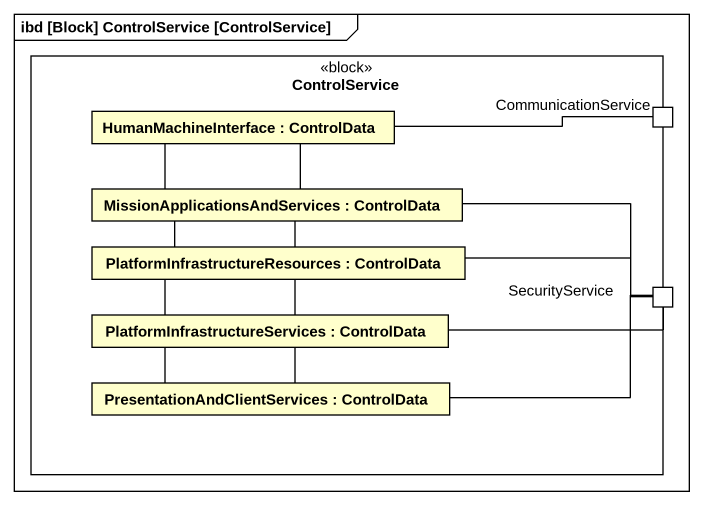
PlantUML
@startuml
mainframe ibd [Block] ControlService [ControlService]
rectangle ControlService <<block>> {
  rectangle "HumanMachineInterface : ControlData" as HumanMachineInterface
  port CommunicationService
  rectangle "MissionApplicationsAndServices : ControlData" as MissionApplicationsAndServic
  rectangle "PlatformInfrastructureResources : ControlData" as PlatformInfrastructureResour
  rectangle "PlatformInfrastructureServices : ControlData" as PlatformInfrastructureServic
  port SecurityService
  rectangle "PresentationAndClientServices : ControlData" as PresentationAndClientService
}
HumanMachineInterface -right- CommunicationService
HumanMachineInterface -- MissionApplicationsAndServic
MissionApplicationsAndServic -up- HumanMachineInterface
MissionApplicationsAndServic -- PlatformInfrastructureResour
MissionApplicationsAndServic -right- SecurityService
PlatformInfrastructureResour -up- MissionApplicationsAndServic
PlatformInfrastructureResour -- PlatformInfrastructureServic
PlatformInfrastructureResour -right- SecurityService
PlatformInfrastructureServic -up- PlatformInfrastructureResour
PlatformInfrastructureServic -right- SecurityService
PlatformInfrastructureServic -- PresentationAndClientService
PresentationAndClientService -up- PlatformInfrastructureServic
PresentationAndClientService -right- SecurityService
@enduml
